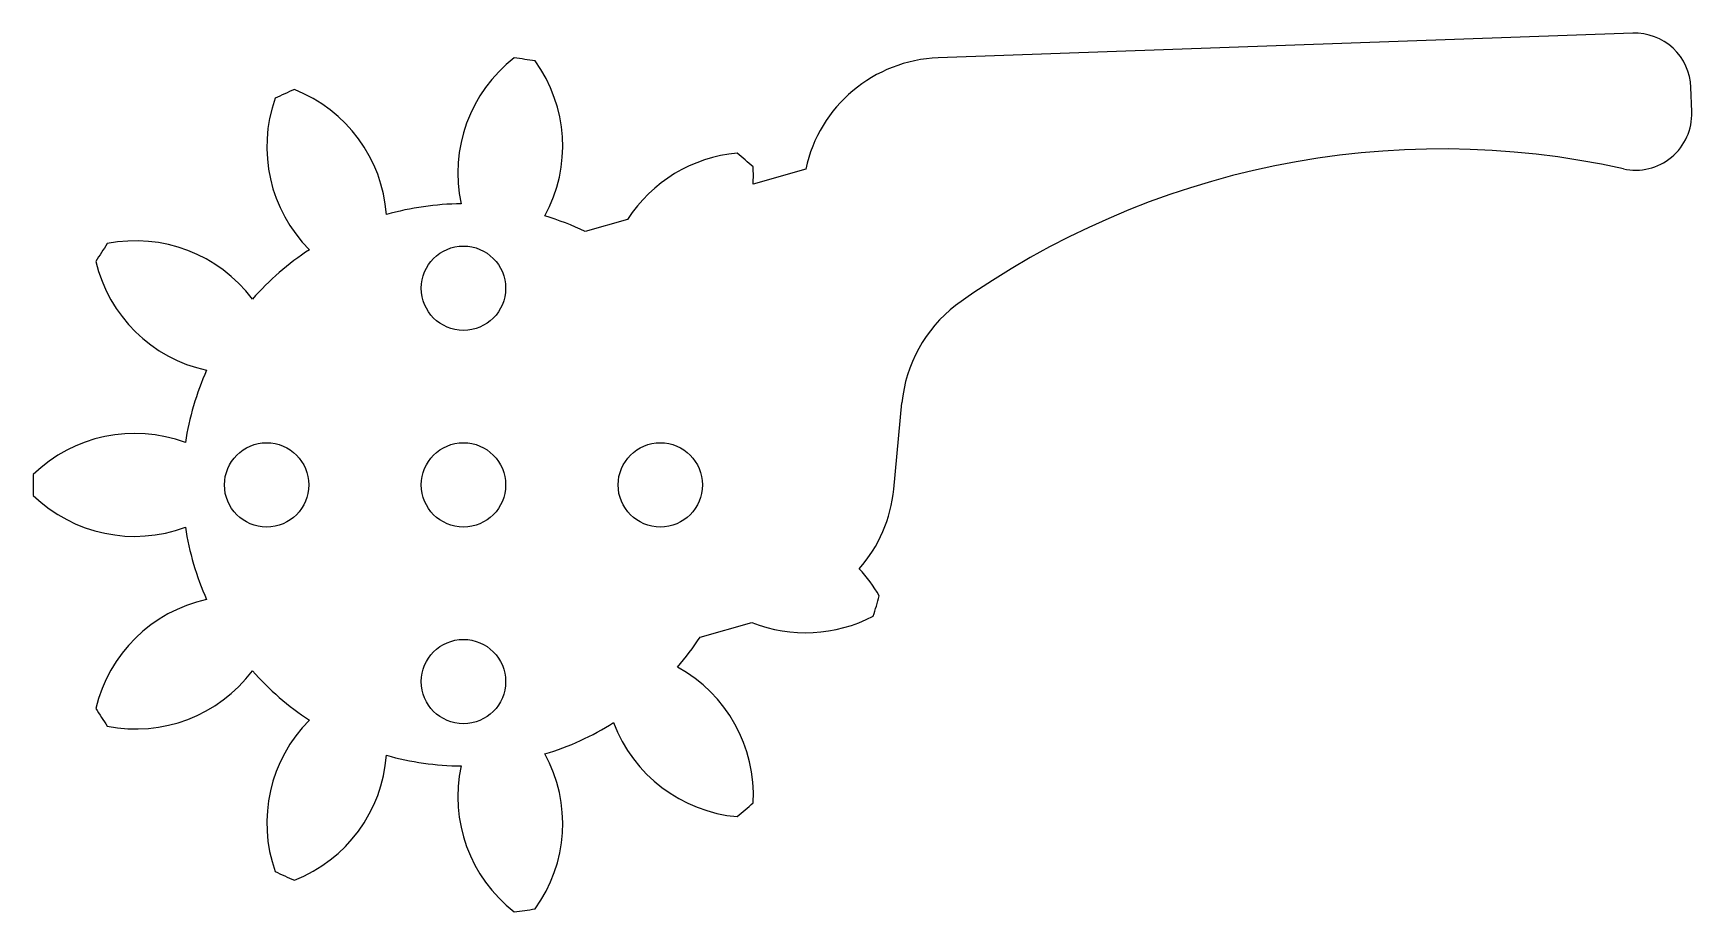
# Model space of a CAD drawing. Header units: millimetres. Extents: x -15.3 to 43.7, y -15.2 to 16.1.
import ezdxf

# ---------------------------------------------------------------- set-up
doc = ezdxf.new("R2010")
doc.units = ezdxf.units.MM

msp = doc.modelspace()

# ---------------------------------------------------------------- linework, layer by layer
at = {"color": 7, "linetype": 'Continuous', "lineweight": 25}
for p, q in [((41.58, 16.077), (16.886, 15.198)), ((43.681, 13.272), (43.649, 14.15)), ((12.173, 11.239), (10.299, 10.709)), ((5.831, 9.445), (4.329, 9.019)), ((15.302, -0.151), (15.594, 2.918)), ((8.413, -5.414), (10.249, -4.894))]:
    msp.add_line(p, q, dxfattribs=at)
for centre in [(0, 7), (-7, 0), (0, 0), (7, 0), (0, -7)]:
    msp.add_circle(centre, 1.5, dxfattribs=at)
for centre, radius, start, end in [((41.651, 14.078), 2, 2.03861, 92.03861), ((4.979, 11.102), 5.179, 127.78195, 192.24155), ((0, 0), 15.302, 80.41265, 83.22371), ((-1.649, 12.055), 5.179, 331.39482, 35.85441), ((17.064, 10.201), 5, 92.03861, 168.02113), ((-1.814, 12.031), 5.179, 160.50922, 224.96882), ((0, 0), 15.302, 113.13992, 115.95099), ((-7.905, 9.25), 5.179, 4.12209, 68.58169), ((41.682, 13.201), 2, 257.44111, 2.03861), ((10.191, 6.648), 5.179, 95.05468, 147.31894), ((0, 0), 15.302, 47.68538, 50.49644), ((34.799, -17.697), 29.655, 77.44111, 125.68278), ((5.13, 11.033), 5.179, 356.41243, 3.12714), ((0, 0), 10.004, 90.47427, 105.88937), ((0, 0), 10.004, 64.363, 73.16209), ((0, 0), 15.302, 145.86719, 148.67826), ((-11.651, 3.508), 5.179, 36.84936, 101.30896), ((0, 0), 10.004, 123.20154, 138.61664), ((-8.031, 9.141), 5.179, 193.2365, 257.69609), ((20.571, 2.444), 5, 127.87814, 174.56248), ((0, 0), 10.004, 155.92882, 171.34391), ((-11.698, -3.348), 5.179, 69.57664, 134.03623), ((0, 0), 15.302, 178.59447, 181.40553), ((-11.698, 3.348), 5.179, 225.96377, 290.42336), ((10.324, 0.323), 5, 318.60602, 354.56248), ((0, 0), 10.004, 188.65609, 204.07118), ((10.281, -6.508), 5.179, 29.60013, 42.89203), ((-8.031, -9.141), 5.179, 102.30391, 166.7635), ((0, 0), 15.302, 342.23083, 345.0419), ((12.167, -0.083), 5.179, 248.26618, 297.6726), ((0, 0), 10.004, 319.56518, 327.237), ((-11.651, -3.508), 5.179, 258.69104, 323.15064), ((0, 0), 10.004, 221.38336, 236.79846), ((5.13, -11.033), 5.179, 356.87286, 61.33245), ((0, 0), 15.302, 211.32174, 214.13281), ((-1.814, -12.031), 5.179, 135.03118, 199.49078), ((0, 0), 10.004, 286.83791, 302.253), ((10.191, -6.648), 5.179, 200.48573, 264.94532), ((-7.905, -9.25), 5.179, 291.41831, 355.87791), ((0, 0), 10.004, 254.11063, 269.52573), ((4.979, -11.102), 5.179, 167.75845, 232.21805), ((-1.649, -12.055), 5.179, 324.14559, 28.60518), ((0, 0), 15.302, 309.50356, 312.31462), ((0, 0), 15.302, 244.04901, 246.86008), ((0, 0), 15.302, 276.77629, 279.58735)]:
    msp.add_arc(centre, radius, start, end, dxfattribs=at)

doc.saveas('drawing.dxf')
